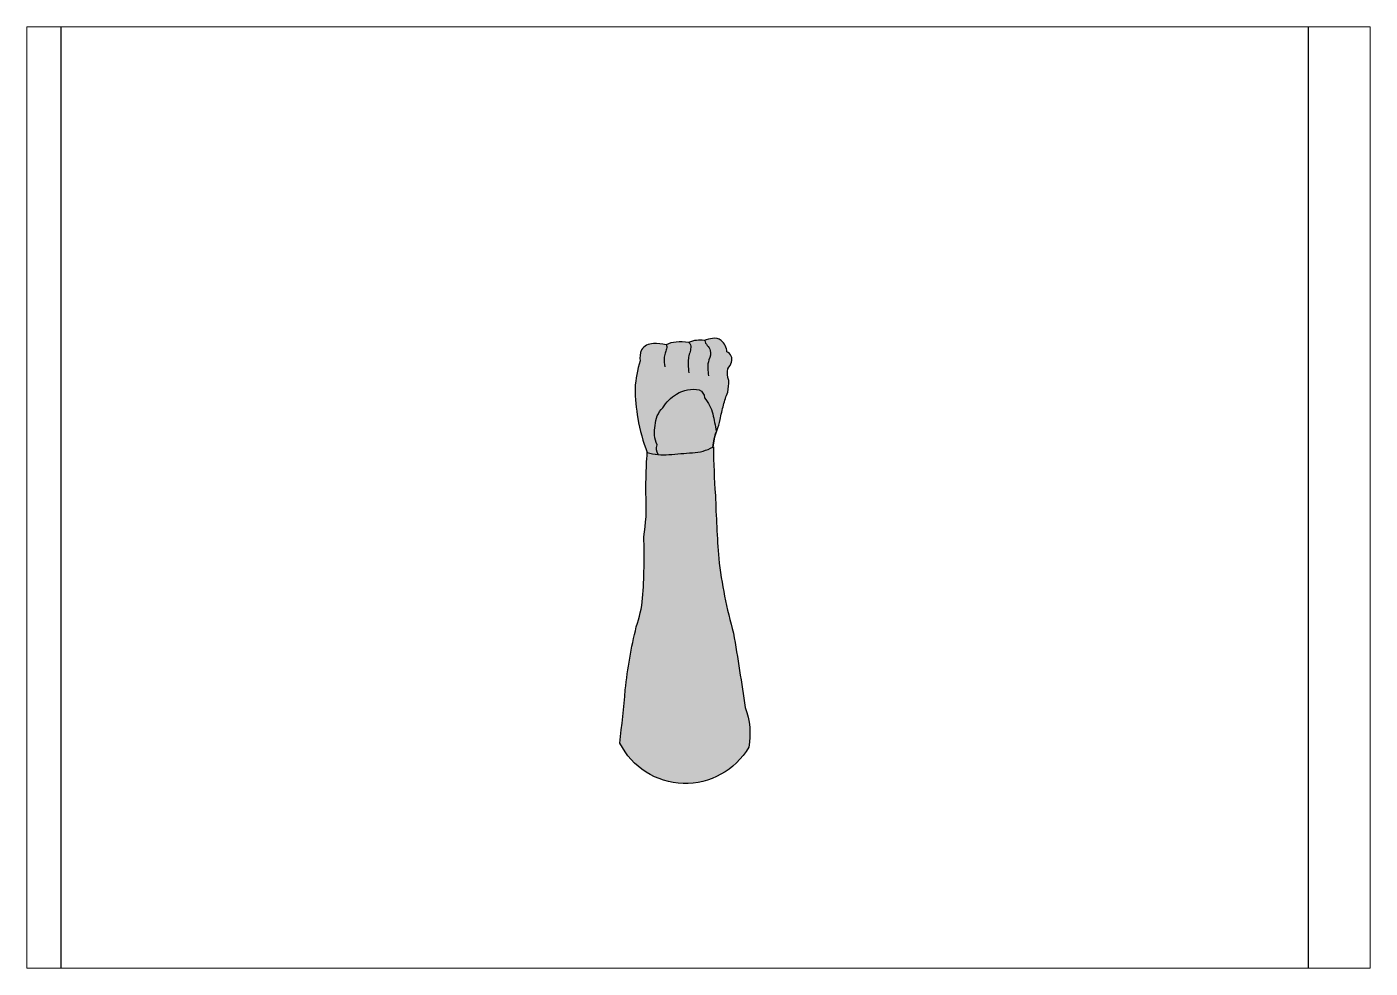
# Paper-space layout 'antebrazoIC' of a CAD drawing. Header units: millimetres. Extents: x 29 to 262, y 20 to 183.
# The model-space entities are those that its viewports show. They can reach past a viewport. Long polylines and large blocks are cut down to what shows.
import ezdxf

# ---------------------------------------------------------------- set-up
doc = ezdxf.new("R2010")
doc.units = ezdxf.units.MM
for name, color, linetype, plot in [('LINEAS', 250, 'Continuous', False), ('noImprimir', 255, 'Continuous', False), ('SOMBRAS', 255, 'Continuous', False)]:
    doc.layers.add(name, color=color, linetype=linetype, plot=plot)
pattern_1 = [(339.5691774, (-278315.2895, -171012.491), (2.43829734, 6.54560395), [5.08, -1.905]), (69.5691774, (-278315.2895, -171012.491), (-6.54560395, 2.43829734), [5.08, -1.905])]

msp = doc.modelspace()

# ---------------------------------------------------------------- hatches: boundary and pattern name
at = {"layer": 'SOMBRAS', "true_color": 0xf4e0c3}
h = msp.add_hatch(dxfattribs=at)
h.set_pattern_fill('ANGLE', color=254, angle=-20.43082)
h.set_pattern_definition(pattern_1)
h.paths.add_polyline_path([(-361596, -70274, -0.266611), (-361365, -70625, -0.112632), (-360996, -71338, 0.015342), (-360835, -72108, 0.04498), (-360675, -71588, -0.0145), (-360522, -70947, -0.054098), (-360333, -70380, 0.024108), (-360287, -69856, -0.158655), (-360335, -69340, 0.096611), (-360169, -69044, 0.395561), (-360376, -68598, 0.209093), (-360625, -68095, 0.209393), (-361010, -67998, 0.050382), (-361377, -68099, 0.107572), (-361719, -68091, 0.131817), (-362075, -68188, 0.083433), (-362624, -68163, 0.098065), (-363065, -68280, 0.072957), (-363682, -68233, 0.216247), (-364155, -68508, 0.138588), (-364207, -68997, 0.062631), (-364437, -70203, 0.037954), (-364312, -71548, 0.051776), (-363895, -73050, 0.04547), (-363417, -73137, -0.200511), (-363464, -72710, -0.15077), (-363545, -71844, -0.185221), (-363215, -71067, -0.114916), (-362599, -70459, -0.191342)])
at = {"layer": 'SOMBRAS', "true_color": 0x636466}
h = msp.add_hatch(dxfattribs=at)
h.set_pattern_fill('ANGLE', color=251, angle=-20.43082)
h.set_pattern_definition(pattern_1)
h.paths.add_polyline_path([(-361892, -73054, 0.115718), (-360991, -72807, -0.079034), (-360835, -72108, -0.015342), (-360996, -71338, 0.112632), (-361365, -70625, 0.266611), (-361596, -70274, 0.191342), (-362599, -70459, 0.114916), (-363215, -71067, 0.185221), (-363545, -71844, 0.15077), (-363464, -72710, 0.200511), (-363417, -73137, 0.044342), (-362943, -73138, -0.00592)])
at = {"layer": 'SOMBRAS', "true_color": 0x292a38}
h = msp.add_hatch(dxfattribs=at)
h.set_pattern_fill('ANGLE', color=250, angle=-20.43082)
h.set_pattern_definition(pattern_1)
h.paths.add_polyline_path([(-360082, -81035, -0.038857), (-360738, -77729, -0.009246), (-360884, -74939, -0.015766), (-360972, -72797, -0.118415), (-361892, -73054, 0.005823), (-362926, -73136, -0.091622), (-363895, -73050, 0.019442), (-363945, -74124, 0.02566), (-363949, -74983, -0.052232), (-364046, -76769, -0.02782), (-364104, -79492, -0.062245), (-364380, -80751, 0.035773), (-364866, -83540, -0.001835), (-365104, -85896, 0.595932), (-359410, -86070, 0.136203), (-359562, -84325, 0.00404)])

# ---------------------------------------------------------------- linework, layer by layer
at = {"layer": 'LINEAS'}
for points in [[(-360522, -70947, -0.054098), (-360333, -70380, 0.024108), (-360287, -69856, -0.158655), (-360335, -69340, 0.096611), (-360169, -69044, 0.395561), (-360376, -68598, 0.209093), (-360625, -68095, 0.209393), (-361010, -67998, 0.050382), (-361377, -68099, 0.107572), (-361719, -68091, 0.131817), (-362075, -68188, 0.083433), (-362624, -68163, 0.098065), (-363065, -68280, 0.066277), (-363625, -68230, 0.238763), (-364155, -68508, 0.138588), (-364207, -68997, 0.062631), (-364437, -70203, 0.037954), (-364312, -71548, 0.051776), (-363895, -73050, 0.089993), (-362943, -73138, -0.00592), (-361892, -73054, 0.115718), (-360991, -72807, -0.082268), (-360824, -72081, 0.042556), (-360675, -71588, -0.0145)], [(-359562, -84325, -0.136203), (-359410, -86070, -0.595932), (-365104, -85896, 0.001835), (-364866, -83540, -0.035773), (-364380, -80751, 0.062245), (-364104, -79492, 0.02782), (-364046, -76769, 0.05126), (-363948, -75016, -0.026656), (-363945, -74124, -0.019442), (-363895, -73050, 0.04547), (-363417, -73137, -0.200511), (-363464, -72710, -0.15077), (-363545, -71844, -0.185221), (-363215, -71067, -0.114916), (-362599, -70459, -0.191342), (-361596, -70274, -0.266611), (-361365, -70625, -0.112632), (-360996, -71338, 0.015342), (-360835, -72108, 0.079034), (-360991, -72807, 0.00266), (-360972, -72797, 0.015766), (-360884, -74939, 0.009246), (-360738, -77729, 0.038857), (-360082, -81035, -0.00404)]]:
    msp.add_lwpolyline(points, format="xyb", close=True, dxfattribs=at)
for points in [[(-363046, -68270, -0.061338), (-363040, -68455, -0.019823), (-363102, -68659, 0.09998), (-363149, -68888, 0.062888), (-363116, -69250, -3.247965)], [(-362056, -68177, -0.21853), (-361974, -68405, -0.056169), (-362019, -68636, 0.043367), (-362078, -68896, 0.041293), (-362091, -69149, 0.031494), (-362056, -69528, -6.949909)], [(-361358, -68089, 0.147341), (-361241, -68310, -0.156511), (-361115, -68540, -0.178948), (-361167, -68943, 0.113456), (-361218, -69315, 0.016976), (-361186, -69657, 5.265578)]]:
    msp.add_lwpolyline(points, format="xyb", dxfattribs=at)
at = {"layer": 'noImprimir', "color": 7, "true_color": 0xffffff}
msp.add_lwpolyline([(-389806, -45343), (-334673, -45343), (-334673, -113677), (-389806, -113677)], close=True, dxfattribs=at)

psp = doc.layouts.new('antebrazoIC')

# ---------------------------------------------------------------- viewports
at = {"layer": 'noImprimir', "color": 7, "true_color": 0xffffff}
psp.add_viewport(center=(145.33, 101.83), size=(232.53, 162.9325), view_center_point=(-361630.99, -75035.25), view_height=41616.6142, dxfattribs=at)

doc.saveas('drawing.dxf')
